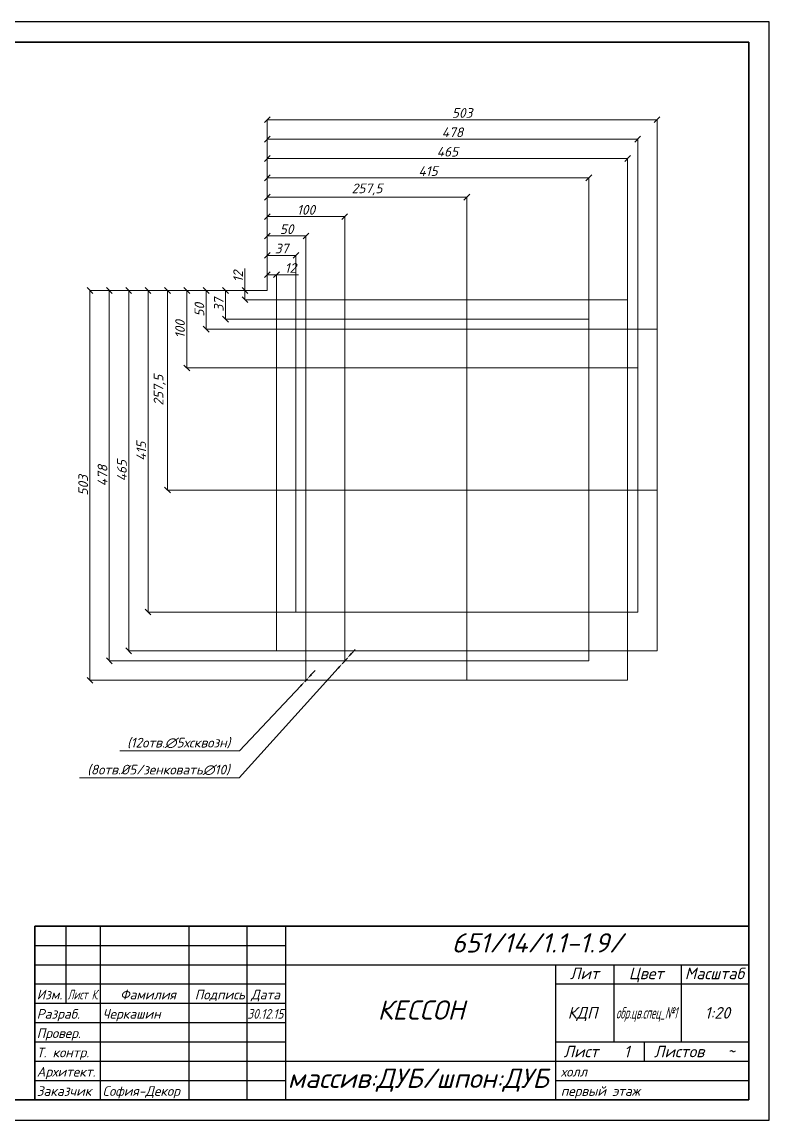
# Paper-space layout 'кессон' of a CAD drawing. Header units: millimetres. Extents: x -27 to 383, y -1179 to -896.
# Drawn here: x 190.3 to 383.1, y -1179 to -895.7 of the extents above; entities that cross this region are included whole.
import ezdxf
from ezdxf.enums import TextEntityAlignment as Align

# ---------------------------------------------------------------- set-up
doc = ezdxf.new("R2010")
doc.units = ezdxf.units.MM
doc.layers.add('служебный слой РАЗМЕРЫ', color=4, linetype='Continuous', lineweight=9)
doc.layers.add('служебный слой ШТАМП', color=4, linetype='Continuous')
doc.styles.add('ЕСКД', font='isocpeur.ttf', dxfattribs={"oblique": 15})
doc.dimstyles.new('ЕСКД', dxfattribs={"dimtxt": 2.5, "dimasz": 1.5, "dimexe": 0.05, "dimexo": 0, "dimgap": 0.5, "dimtad": 1, "dimdec": 1, "dimzin": 9, "dimtxsty": 'ЕСКД', "dimblk": 'OBLIQUE', "dimcen": -0.05, "dimclrd": 256, "dimclre": 256, "dimclrt": 256, "dimadec": 1, "dimazin": 0, "dimtfac": 1, "dimtdec": 1, "dimtmove": 0, "dimatfit": 3, "dimldrblk": 'DOTSMALL', "dimfxl": 1, "dimlwd": -1, "dimlwe": -1, "dimarcsym": 0})
doc.dimstyles.new('ЕСКД$3', dxfattribs={"dimtxt": 2.5, "dimasz": 1.5, "dimexe": 0.05, "dimexo": 0, "dimgap": 0.5, "dimtad": 1, "dimtoh": 1, "dimdec": 1, "dimzin": 9, "dimtxsty": 'ЕСКД', "dimblk": 'OBLIQUE', "dimcen": -0.05, "dimclrd": 256, "dimclre": 256, "dimclrt": 256, "dimadec": 1, "dimazin": 0, "dimtfac": 1, "dimtdec": 1, "dimtmove": 0, "dimatfit": 3, "dimldrblk": 'DOTSMALL', "dimfxl": 1, "dimlwd": -1, "dimlwe": -1, "dimarcsym": 0})

# ---------------------------------------------------------------- blocks, each defined once
blk = doc.blocks.new('_OBLIQUE')
at = {"color": 0, "linetype": 'ByBlock'}
blk.add_line((-0.5, -0.5), (0.5, 0.5), dxfattribs=at)
blk = doc.blocks.new('*D127')
at = {"layer": 'Defpoints', "color": 0, "transparency": 16777216}
for p in [(256.04, -960.92), (253.64, -964.97), (256.04, -1057.97)]:
    blk.add_point(p, dxfattribs=at)
at = {"layer": 'служебный слой РАЗМЕРЫ', "transparency": 16777216}
for p, q in [((253.64, -964.97), (253.64, -960.87)), ((253.64, -960.92), (256.04, -960.92)), ((256.04, -1057.97), (256.04, -960.87)), ((256.04, -960.92), (261.71, -960.92))]:
    blk.add_line(p, q, dxfattribs=at)
at = {"layer": 'служебный слой РАЗМЕРЫ', "transparency": 16777216, "xscale": 1.5, "yscale": 1.5, "zscale": 1.5, "rotation": 180}
blk.add_blockref('_OBLIQUE', (253.64, -960.92), dxfattribs=at)
at = {"layer": 'служебный слой РАЗМЕРЫ', "transparency": 16777216, "xscale": 1.5, "yscale": 1.5, "zscale": 1.5}
blk.add_blockref('_OBLIQUE', (256.04, -960.92), dxfattribs=at)
at = {"layer": 'служебный слой РАЗМЕРЫ', "transparency": 16777216, "insert": (259.63, -959.17), "char_height": 2.5, "attachment_point": 5, "style": 'ЕСКД'}
blk.add_mtext('12', dxfattribs=at)
blk = doc.blocks.new('_DotSmall')
at = {"color": 0, "linetype": 'ByBlock', "lineweight": -3, "const_width": 0.5}
blk.add_lwpolyline([(-0.0625, 0, 1), (0.0625, 0, 1)], format="xyb", close=True, dxfattribs=at)
blk = doc.blocks.new('*D128')
at = {"layer": 'Defpoints', "color": 0, "transparency": 16777216}
for p in [(261.04, -955.92), (253.64, -964.97), (261.04, -1047.97)]:
    blk.add_point(p, dxfattribs=at)
at = {"layer": 'служебный слой РАЗМЕРЫ', "transparency": 16777216}
for p, q in [((253.64, -964.97), (253.64, -955.87)), ((253.64, -955.92), (261.04, -955.92)), ((261.04, -1047.97), (261.04, -955.87))]:
    blk.add_line(p, q, dxfattribs=at)
at = {"layer": 'служебный слой РАЗМЕРЫ', "transparency": 16777216, "xscale": 1.5, "yscale": 1.5, "zscale": 1.5, "rotation": 180}
blk.add_blockref('_OBLIQUE', (253.64, -955.92), dxfattribs=at)
at = {"layer": 'служебный слой РАЗМЕРЫ', "transparency": 16777216, "xscale": 1.5, "yscale": 1.5, "zscale": 1.5}
blk.add_blockref('_OBLIQUE', (261.04, -955.92), dxfattribs=at)
at = {"layer": 'служебный слой РАЗМЕРЫ', "transparency": 16777216, "insert": (257.34, -954.17), "char_height": 2.5, "attachment_point": 5, "style": 'ЕСКД'}
blk.add_mtext('37', dxfattribs=at)
blk = doc.blocks.new('*D129')
at = {"layer": 'Defpoints', "color": 0, "transparency": 16777216}
for p in [(263.64, -950.92), (253.64, -964.97), (263.64, -1065.57)]:
    blk.add_point(p, dxfattribs=at)
at = {"layer": 'служебный слой РАЗМЕРЫ', "transparency": 16777216}
for p, q in [((253.64, -964.97), (253.64, -950.87)), ((253.64, -950.92), (263.64, -950.92)), ((263.64, -1065.57), (263.64, -950.87))]:
    blk.add_line(p, q, dxfattribs=at)
at = {"layer": 'служебный слой РАЗМЕРЫ', "transparency": 16777216, "xscale": 1.5, "yscale": 1.5, "zscale": 1.5, "rotation": 180}
blk.add_blockref('_OBLIQUE', (253.64, -950.92), dxfattribs=at)
at = {"layer": 'служебный слой РАЗМЕРЫ', "transparency": 16777216, "xscale": 1.5, "yscale": 1.5, "zscale": 1.5}
blk.add_blockref('_OBLIQUE', (263.64, -950.92), dxfattribs=at)
at = {"layer": 'служебный слой РАЗМЕРЫ', "transparency": 16777216, "insert": (258.64, -949.17), "char_height": 2.5, "attachment_point": 5, "style": 'ЕСКД'}
blk.add_mtext('50', dxfattribs=at)
blk = doc.blocks.new('*D130')
at = {"layer": 'Defpoints', "color": 0, "transparency": 16777216}
for p in [(273.64, -945.92), (253.64, -964.97), (273.64, -1060.57)]:
    blk.add_point(p, dxfattribs=at)
at = {"layer": 'служебный слой РАЗМЕРЫ', "transparency": 16777216}
for p, q in [((253.64, -964.97), (253.64, -945.87)), ((253.64, -945.92), (273.64, -945.92)), ((273.64, -1060.57), (273.64, -945.87))]:
    blk.add_line(p, q, dxfattribs=at)
at = {"layer": 'служебный слой РАЗМЕРЫ', "transparency": 16777216, "xscale": 1.5, "yscale": 1.5, "zscale": 1.5, "rotation": 180}
blk.add_blockref('_OBLIQUE', (253.64, -945.92), dxfattribs=at)
at = {"layer": 'служебный слой РАЗМЕРЫ', "transparency": 16777216, "xscale": 1.5, "yscale": 1.5, "zscale": 1.5}
blk.add_blockref('_OBLIQUE', (273.64, -945.92), dxfattribs=at)
at = {"layer": 'служебный слой РАЗМЕРЫ', "transparency": 16777216, "insert": (263.64, -944.17), "char_height": 2.5, "attachment_point": 5, "style": 'ЕСКД'}
blk.add_mtext('100', dxfattribs=at)
blk = doc.blocks.new('*D131')
at = {"layer": 'Defpoints', "color": 0, "transparency": 16777216}
for p in [(305.14, -940.92), (253.64, -964.97), (305.14, -1065.57)]:
    blk.add_point(p, dxfattribs=at)
at = {"layer": 'служебный слой РАЗМЕРЫ', "transparency": 16777216}
for p, q in [((253.64, -964.97), (253.64, -940.87)), ((253.64, -940.92), (305.14, -940.92)), ((305.14, -1065.57), (305.14, -940.87))]:
    blk.add_line(p, q, dxfattribs=at)
at = {"layer": 'служебный слой РАЗМЕРЫ', "transparency": 16777216, "xscale": 1.5, "yscale": 1.5, "zscale": 1.5, "rotation": 180}
blk.add_blockref('_OBLIQUE', (253.64, -940.92), dxfattribs=at)
at = {"layer": 'служебный слой РАЗМЕРЫ', "transparency": 16777216, "xscale": 1.5, "yscale": 1.5, "zscale": 1.5}
blk.add_blockref('_OBLIQUE', (305.14, -940.92), dxfattribs=at)
at = {"layer": 'служебный слой РАЗМЕРЫ', "transparency": 16777216, "insert": (279.39, -938.92), "char_height": 2.5, "attachment_point": 5, "style": 'ЕСКД'}
blk.add_mtext('257,5', dxfattribs=at)
blk = doc.blocks.new('*D132')
at = {"layer": 'Defpoints', "color": 0, "transparency": 16777216}
for p in [(336.64, -935.92), (253.64, -964.97), (336.64, -1060.57)]:
    blk.add_point(p, dxfattribs=at)
at = {"layer": 'служебный слой РАЗМЕРЫ', "transparency": 16777216}
for p, q in [((253.64, -964.97), (253.64, -935.87)), ((253.64, -935.92), (336.64, -935.92)), ((336.64, -1060.57), (336.64, -935.87))]:
    blk.add_line(p, q, dxfattribs=at)
at = {"layer": 'служебный слой РАЗМЕРЫ', "transparency": 16777216, "xscale": 1.5, "yscale": 1.5, "zscale": 1.5, "rotation": 180}
blk.add_blockref('_OBLIQUE', (253.64, -935.92), dxfattribs=at)
at = {"layer": 'служебный слой РАЗМЕРЫ', "transparency": 16777216, "xscale": 1.5, "yscale": 1.5, "zscale": 1.5}
blk.add_blockref('_OBLIQUE', (336.64, -935.92), dxfattribs=at)
at = {"layer": 'служебный слой РАЗМЕРЫ', "transparency": 16777216, "insert": (295.14, -934.17), "char_height": 2.5, "attachment_point": 5, "style": 'ЕСКД'}
blk.add_mtext('415', dxfattribs=at)
blk = doc.blocks.new('*D133')
at = {"layer": 'Defpoints', "color": 0, "transparency": 16777216}
for p in [(346.64, -930.92), (253.64, -964.97), (346.64, -1065.57)]:
    blk.add_point(p, dxfattribs=at)
at = {"layer": 'служебный слой РАЗМЕРЫ', "transparency": 16777216}
for p, q in [((253.64, -964.97), (253.64, -930.87)), ((253.64, -930.92), (346.64, -930.92)), ((346.64, -1065.57), (346.64, -930.87))]:
    blk.add_line(p, q, dxfattribs=at)
at = {"layer": 'служебный слой РАЗМЕРЫ', "transparency": 16777216, "xscale": 1.5, "yscale": 1.5, "zscale": 1.5, "rotation": 180}
blk.add_blockref('_OBLIQUE', (253.64, -930.92), dxfattribs=at)
at = {"layer": 'служебный слой РАЗМЕРЫ', "transparency": 16777216, "xscale": 1.5, "yscale": 1.5, "zscale": 1.5}
blk.add_blockref('_OBLIQUE', (346.64, -930.92), dxfattribs=at)
at = {"layer": 'служебный слой РАЗМЕРЫ', "transparency": 16777216, "insert": (300.14, -929.17), "char_height": 2.5, "attachment_point": 5, "style": 'ЕСКД'}
blk.add_mtext('465', dxfattribs=at)
blk = doc.blocks.new('*D134')
at = {"layer": 'Defpoints', "color": 0, "transparency": 16777216}
for p in [(349.24, -925.92), (253.64, -964.97), (349.24, -1047.97)]:
    blk.add_point(p, dxfattribs=at)
at = {"layer": 'служебный слой РАЗМЕРЫ', "transparency": 16777216}
for p, q in [((253.64, -964.97), (253.64, -925.87)), ((253.64, -925.92), (349.24, -925.92)), ((349.24, -1047.97), (349.24, -925.87))]:
    blk.add_line(p, q, dxfattribs=at)
at = {"layer": 'служебный слой РАЗМЕРЫ', "transparency": 16777216, "xscale": 1.5, "yscale": 1.5, "zscale": 1.5, "rotation": 180}
blk.add_blockref('_OBLIQUE', (253.64, -925.92), dxfattribs=at)
at = {"layer": 'служебный слой РАЗМЕРЫ', "transparency": 16777216, "xscale": 1.5, "yscale": 1.5, "zscale": 1.5}
blk.add_blockref('_OBLIQUE', (349.24, -925.92), dxfattribs=at)
at = {"layer": 'служебный слой РАЗМЕРЫ', "transparency": 16777216, "insert": (301.44, -924.17), "char_height": 2.5, "attachment_point": 5, "style": 'ЕСКД'}
blk.add_mtext('478', dxfattribs=at)
blk = doc.blocks.new('*D135')
at = {"layer": 'Defpoints', "color": 0, "transparency": 16777216}
for p in [(354.24, -920.92), (253.64, -964.97), (354.24, -1057.97)]:
    blk.add_point(p, dxfattribs=at)
at = {"layer": 'служебный слой РАЗМЕРЫ', "transparency": 16777216}
for p, q in [((253.64, -964.97), (253.64, -920.87)), ((354.24, -1057.97), (354.24, -920.87)), ((253.64, -920.92), (354.24, -920.92))]:
    blk.add_line(p, q, dxfattribs=at)
at = {"layer": 'служебный слой РАЗМЕРЫ', "transparency": 16777216, "xscale": 1.5, "yscale": 1.5, "zscale": 1.5, "rotation": 180}
blk.add_blockref('_OBLIQUE', (253.64, -920.92), dxfattribs=at)
at = {"layer": 'служебный слой РАЗМЕРЫ', "transparency": 16777216, "xscale": 1.5, "yscale": 1.5, "zscale": 1.5}
blk.add_blockref('_OBLIQUE', (354.24, -920.92), dxfattribs=at)
at = {"layer": 'служебный слой РАЗМЕРЫ', "transparency": 16777216, "insert": (303.94, -919.17), "char_height": 2.5, "attachment_point": 5, "style": 'ЕСКД'}
blk.add_mtext('503', dxfattribs=at)
blk = doc.blocks.new('*D136')
at = {"layer": 'Defpoints', "color": 0, "transparency": 16777216}
for p in [(247.88, -964.97), (253.64, -964.97), (346.64, -967.37)]:
    blk.add_point(p, dxfattribs=at)
at = {"layer": 'служебный слой РАЗМЕРЫ', "transparency": 16777216}
for p, q in [((247.88, -964.97), (247.88, -959.3)), ((253.64, -964.97), (247.83, -964.97)), ((247.88, -967.37), (247.88, -964.97)), ((346.64, -967.37), (247.83, -967.37))]:
    blk.add_line(p, q, dxfattribs=at)
at = {"layer": 'служебный слой РАЗМЕРЫ', "transparency": 16777216, "xscale": 1.5, "yscale": 1.5, "zscale": 1.5}
for p, rotation in [((247.88, -964.97), 90), ((247.88, -967.37), 270)]:
    blk.add_blockref('_OBLIQUE', p, dxfattribs=dict(at, rotation=rotation))
at = {"layer": 'служебный слой РАЗМЕРЫ', "transparency": 16777216, "insert": (246.13, -961.38), "char_height": 2.5, "attachment_point": 5, "rotation": 90, "style": 'ЕСКД'}
blk.add_mtext('12', dxfattribs=at)
blk = doc.blocks.new('*D137')
at = {"layer": 'Defpoints', "color": 0, "transparency": 16777216}
for p in [(253.64, -964.97), (242.88, -972.37), (336.64, -972.37)]:
    blk.add_point(p, dxfattribs=at)
at = {"layer": 'служебный слой РАЗМЕРЫ', "transparency": 16777216}
for p, q in [((253.64, -964.97), (242.83, -964.97)), ((242.88, -964.97), (242.88, -972.37)), ((336.64, -972.37), (242.83, -972.37))]:
    blk.add_line(p, q, dxfattribs=at)
at = {"layer": 'служебный слой РАЗМЕРЫ', "transparency": 16777216, "xscale": 1.5, "yscale": 1.5, "zscale": 1.5}
for p, rotation in [((242.88, -964.97), 90), ((242.88, -972.37), 270)]:
    blk.add_blockref('_OBLIQUE', p, dxfattribs=dict(at, rotation=rotation))
at = {"layer": 'служебный слой РАЗМЕРЫ', "transparency": 16777216, "insert": (241.13, -968.67), "char_height": 2.5, "attachment_point": 5, "rotation": 90, "style": 'ЕСКД'}
blk.add_mtext('37', dxfattribs=at)
blk = doc.blocks.new('*D138')
at = {"layer": 'Defpoints', "color": 0, "transparency": 16777216}
for p in [(253.64, -964.97), (237.88, -974.97), (354.24, -974.97)]:
    blk.add_point(p, dxfattribs=at)
at = {"layer": 'служебный слой РАЗМЕРЫ', "transparency": 16777216}
for p, q in [((253.64, -964.97), (237.83, -964.97)), ((237.88, -964.97), (237.88, -974.97)), ((354.24, -974.97), (237.83, -974.97))]:
    blk.add_line(p, q, dxfattribs=at)
at = {"layer": 'служебный слой РАЗМЕРЫ', "transparency": 16777216, "xscale": 1.5, "yscale": 1.5, "zscale": 1.5}
for p, rotation in [((237.88, -964.97), 90), ((237.88, -974.97), 270)]:
    blk.add_blockref('_OBLIQUE', p, dxfattribs=dict(at, rotation=rotation))
at = {"layer": 'служебный слой РАЗМЕРЫ', "transparency": 16777216, "insert": (236.13, -969.97), "char_height": 2.5, "attachment_point": 5, "rotation": 90, "style": 'ЕСКД'}
blk.add_mtext('50', dxfattribs=at)
blk = doc.blocks.new('*D139')
at = {"layer": 'Defpoints', "color": 0, "transparency": 16777216}
for p in [(253.64, -964.97), (232.88, -984.97), (349.24, -984.97)]:
    blk.add_point(p, dxfattribs=at)
at = {"layer": 'служебный слой РАЗМЕРЫ', "transparency": 16777216}
for p, q in [((253.64, -964.97), (232.83, -964.97)), ((232.88, -964.97), (232.88, -984.97)), ((349.24, -984.97), (232.83, -984.97))]:
    blk.add_line(p, q, dxfattribs=at)
at = {"layer": 'служебный слой РАЗМЕРЫ', "transparency": 16777216, "xscale": 1.5, "yscale": 1.5, "zscale": 1.5}
for p, rotation in [((232.88, -964.97), 90), ((232.88, -984.97), 270)]:
    blk.add_blockref('_OBLIQUE', p, dxfattribs=dict(at, rotation=rotation))
at = {"layer": 'служебный слой РАЗМЕРЫ', "transparency": 16777216, "insert": (231.13, -974.97), "char_height": 2.5, "attachment_point": 5, "rotation": 90, "style": 'ЕСКД'}
blk.add_mtext('100', dxfattribs=at)
blk = doc.blocks.new('*D140')
at = {"layer": 'Defpoints', "color": 0, "transparency": 16777216}
for p in [(253.64, -964.97), (227.88, -1016.47), (354.24, -1016.47)]:
    blk.add_point(p, dxfattribs=at)
at = {"layer": 'служебный слой РАЗМЕРЫ', "transparency": 16777216}
for p, q in [((253.64, -964.97), (227.83, -964.97)), ((227.88, -964.97), (227.88, -1016.47)), ((354.24, -1016.47), (227.83, -1016.47))]:
    blk.add_line(p, q, dxfattribs=at)
at = {"layer": 'служебный слой РАЗМЕРЫ', "transparency": 16777216, "xscale": 1.5, "yscale": 1.5, "zscale": 1.5}
for p, rotation in [((227.88, -964.97), 90), ((227.88, -1016.47), 270)]:
    blk.add_blockref('_OBLIQUE', p, dxfattribs=dict(at, rotation=rotation))
at = {"layer": 'служебный слой РАЗМЕРЫ', "transparency": 16777216, "insert": (225.88, -990.72), "char_height": 2.5, "attachment_point": 5, "rotation": 90, "style": 'ЕСКД'}
blk.add_mtext('257,5', dxfattribs=at)
blk = doc.blocks.new('*D141')
at = {"layer": 'Defpoints', "color": 0, "transparency": 16777216}
for p in [(253.64, -964.97), (222.88, -1047.97), (349.24, -1047.97)]:
    blk.add_point(p, dxfattribs=at)
at = {"layer": 'служебный слой РАЗМЕРЫ', "transparency": 16777216}
for p, q in [((253.64, -964.97), (222.83, -964.97)), ((222.88, -964.97), (222.88, -1047.97)), ((349.24, -1047.97), (222.83, -1047.97))]:
    blk.add_line(p, q, dxfattribs=at)
at = {"layer": 'служебный слой РАЗМЕРЫ', "transparency": 16777216, "xscale": 1.5, "yscale": 1.5, "zscale": 1.5}
for p, rotation in [((222.88, -964.97), 90), ((222.88, -1047.97), 270)]:
    blk.add_blockref('_OBLIQUE', p, dxfattribs=dict(at, rotation=rotation))
at = {"layer": 'служебный слой РАЗМЕРЫ', "transparency": 16777216, "insert": (221.13, -1006.47), "char_height": 2.5, "attachment_point": 5, "rotation": 90, "style": 'ЕСКД'}
blk.add_mtext('415', dxfattribs=at)
blk = doc.blocks.new('*D142')
at = {"layer": 'Defpoints', "color": 0, "transparency": 16777216}
for p in [(253.64, -964.97), (217.88, -1057.97), (354.24, -1057.97)]:
    blk.add_point(p, dxfattribs=at)
at = {"layer": 'служебный слой РАЗМЕРЫ', "transparency": 16777216}
for p, q in [((253.64, -964.97), (217.83, -964.97)), ((217.88, -964.97), (217.88, -1057.97)), ((354.24, -1057.97), (217.83, -1057.97))]:
    blk.add_line(p, q, dxfattribs=at)
at = {"layer": 'служебный слой РАЗМЕРЫ', "transparency": 16777216, "xscale": 1.5, "yscale": 1.5, "zscale": 1.5}
for p, rotation in [((217.88, -964.97), 90), ((217.88, -1057.97), 270)]:
    blk.add_blockref('_OBLIQUE', p, dxfattribs=dict(at, rotation=rotation))
at = {"layer": 'служебный слой РАЗМЕРЫ', "transparency": 16777216, "insert": (216.13, -1011.47), "char_height": 2.5, "attachment_point": 5, "rotation": 90, "style": 'ЕСКД'}
blk.add_mtext('465', dxfattribs=at)
blk = doc.blocks.new('*D143')
at = {"layer": 'Defpoints', "color": 0, "transparency": 16777216}
for p in [(253.64, -964.97), (212.88, -1060.57), (336.64, -1060.57)]:
    blk.add_point(p, dxfattribs=at)
at = {"layer": 'служебный слой РАЗМЕРЫ', "transparency": 16777216}
for p, q in [((253.64, -964.97), (212.83, -964.97)), ((212.88, -964.97), (212.88, -1060.57)), ((336.64, -1060.57), (212.83, -1060.57))]:
    blk.add_line(p, q, dxfattribs=at)
at = {"layer": 'служебный слой РАЗМЕРЫ', "transparency": 16777216, "xscale": 1.5, "yscale": 1.5, "zscale": 1.5}
for p, rotation in [((212.88, -964.97), 90), ((212.88, -1060.57), 270)]:
    blk.add_blockref('_OBLIQUE', p, dxfattribs=dict(at, rotation=rotation))
at = {"layer": 'служебный слой РАЗМЕРЫ', "transparency": 16777216, "insert": (211.13, -1012.77), "char_height": 2.5, "attachment_point": 5, "rotation": 90, "style": 'ЕСКД'}
blk.add_mtext('478', dxfattribs=at)
blk = doc.blocks.new('*D144')
at = {"layer": 'Defpoints', "color": 0, "transparency": 16777216}
for p in [(253.64, -964.97), (207.88, -1065.57), (346.64, -1065.57)]:
    blk.add_point(p, dxfattribs=at)
at = {"layer": 'служебный слой РАЗМЕРЫ', "transparency": 16777216}
for p, q in [((253.64, -964.97), (207.83, -964.97)), ((207.88, -964.97), (207.88, -1065.57)), ((346.64, -1065.57), (207.83, -1065.57))]:
    blk.add_line(p, q, dxfattribs=at)
at = {"layer": 'служебный слой РАЗМЕРЫ', "transparency": 16777216, "xscale": 1.5, "yscale": 1.5, "zscale": 1.5}
for p, rotation in [((207.88, -964.97), 90), ((207.88, -1065.57), 270)]:
    blk.add_blockref('_OBLIQUE', p, dxfattribs=dict(at, rotation=rotation))
at = {"layer": 'служебный слой РАЗМЕРЫ', "transparency": 16777216, "insert": (206.13, -1015.27), "char_height": 2.5, "attachment_point": 5, "rotation": 90, "style": 'ЕСКД'}
blk.add_mtext('503', dxfattribs=at)
blk = doc.blocks.new('*D157')
at = {"layer": 'Defpoints', "color": 0, "transparency": 16777216}
for p in [(263.99, -1065.2), (263.3, -1065.93)]:
    blk.add_point(p, dxfattribs=at)
at = {"layer": 'служебный слой РАЗМЕРЫ', "transparency": 16777216}
for p, q in [((263.99, -1065.2), (263.3, -1065.93)), ((265.01, -1064.11), (266.04, -1063.02)), ((246.49, -1083.79), (262.27, -1067.02)), ((215.57, -1083.79), (246.49, -1083.79))]:
    blk.add_line(p, q, dxfattribs=at)
for points in [[(264.83, -1063.94), (265.2, -1064.28), (263.99, -1065.2)], [(262.09, -1066.85), (262.45, -1067.2), (263.3, -1065.93)]]:
    blk.add_solid(points, dxfattribs=at)
at = {"layer": 'служебный слой РАЗМЕРЫ', "transparency": 16777216, "insert": (230.78, -1081.79), "char_height": 2.5, "attachment_point": 5, "style": 'ЕСКД'}
blk.add_mtext('(12отв.∅5хсквозн)', dxfattribs=at)
blk = doc.blocks.new('*D158')
at = {"layer": 'Defpoints', "color": 0, "transparency": 16777216}
for p in [(272.97, -1061.31), (274.31, -1059.83)]:
    blk.add_point(p, dxfattribs=at)
at = {"layer": 'служебный слой РАЗМЕРЫ', "transparency": 16777216}
for p, q in [((275.32, -1058.71), (276.32, -1057.6)), ((246.39, -1090.75), (271.97, -1062.42)), ((274.31, -1059.83), (272.97, -1061.31)), ((205.22, -1090.75), (246.39, -1090.75))]:
    blk.add_line(p, q, dxfattribs=at)
for points in [[(275.13, -1058.54), (275.5, -1058.88), (274.31, -1059.83)], [(271.78, -1062.26), (272.15, -1062.59), (272.97, -1061.31)]]:
    blk.add_solid(points, dxfattribs=at)
at = {"layer": 'служебный слой РАЗМЕРЫ', "transparency": 16777216, "insert": (225.56, -1088.75), "char_height": 2.5, "attachment_point": 5, "style": 'ЕСКД'}
blk.add_mtext('(8отв.%%C5/зенковать∅10)', dxfattribs=at)

psp = doc.layouts.new('кессон')

# ---------------------------------------------------------------- linework, layer by layer
at = {"layer": 'служебный слой ШТАМП', "lineweight": 35}
for p, q in [((193.684, -1173.809), (193.684, -1128.999)), ((193.684, -1128.999), (377.9, -1128.999))]:
    psp.add_line(p, q, dxfattribs=at)
at = {"layer": 'служебный слой ШТАМП', "lineweight": -3}
for p, q in [((201.65, -1128.999), (201.65, -1148.915)), ((210.612, -1173.809), (210.612, -1128.999)), ((233.514, -1173.809), (233.514, -1128.999)), ((248.451, -1173.809), (248.451, -1128.999)), ((258.408, -1173.809), (258.408, -1128.999)), ((193.684, -1133.978), (258.408, -1133.978)), ((193.684, -1138.957), (377.9, -1138.957)), ((328.112, -1173.809), (328.112, -1138.957)), ((343.048, -1138.957), (343.048, -1158.872)), ((360.474, -1138.957), (360.474, -1158.872)), ((193.684, -1143.936), (258.408, -1143.936)), ((328.112, -1143.936), (377.9, -1143.936)), ((193.684, -1148.915), (258.408, -1148.915)), ((193.684, -1153.893), (258.408, -1153.893)), ((193.684, -1158.872), (258.408, -1158.872)), ((328.112, -1158.872), (377.9, -1158.872)), ((351.015, -1163.851), (351.015, -1158.872)), ((193.684, -1163.851), (377.9, -1163.851)), ((193.684, -1168.83), (258.408, -1168.83)), ((328.112, -1168.83), (377.9, -1168.83))]:
    psp.add_line(p, q, dxfattribs=at)
at = {"layer": 'служебный слой ШТАМП'}
psp.add_lwpolyline([(-26.793, -1179.05), (383.141, -1179.05), (383.141, -895.691), (-26.793, -895.691)], close=True, dxfattribs=at)
at = {"layer": 'служебный слой ШТАМП', "lineweight": 35}
psp.add_lwpolyline([(-6.83, -1173.809), (377.9, -1173.809), (377.9, -900.932), (-6.83, -900.932)], close=True, dxfattribs=at)

# ---------------------------------------------------------------- texts
at = {"layer": 'служебный слой ШТАМП', "lineweight": -3, "style": 'ЕСКД', "oblique": 15}
for s, height, p in [('651/14/1.1-1.9/', 4.97882, (301.251, -1135.825)), ('Лит', 2.9873, (331.742, -1142.714)), ('Цвет', 2.9873, (346.963, -1142.714)), ('Изм.', 2.4894, (194.14, -1147.919)), ('Фамилия', 2.4894, (215.66, -1147.919)), ('Подпись', 2.4894, (234.939, -1147.919)), ('Дата', 2.4894, (249.447, -1147.919)), ('Разраб.', 2.4894, (194.14, -1152.898)), ('Черкашин', 2.4894, (211.144, -1152.898)), ('КЕССОН', 4.9788, (282.147, -1153.15)), ('КДП', 2.9873, (331.185, -1152.879)), ('1:20', 2.9873, (366.543, -1152.879)), ('Провер.', 2.4894, (194.14, -1157.876)), ('Т. контр.', 2.4894, (194.14, -1162.855)), ('Лист', 2.9873, (330.104, -1162.855)), ('Листов', 2.9873, (353.439, -1162.855)), ('Архитект.', 2.4894, (194.14, -1167.834)), ('холл', 2.4894, (329.406, -1167.834)), ('Заказчик', 2.4894, (194.14, -1172.813)), ('София-Декор', 2.48941, (211.144, -1172.813)), ('первый этаж', 2.48941, (329.406, -1172.813))]:
    psp.add_text(s, height=height, dxfattribs=at).set_placement(p)
for s, height, width, p, p2 in [('Масштаб', 2.9873, 0.914528, (361.405, -1142.714), (376.704, -1142.714)), ('Лист К.', 2.4894, 0.68412, (202.106, -1147.919), (210.11, -1147.919)), ('30.12.15', 2.4894, 0.847416, (248.52, -1152.898), (257.802, -1152.898)), ('обр.цв.спец_№1', 2.98729, 0.548685, (343.649, -1152.879), (359.385, -1152.879)), ('массив:ДУБ/шпон:ДУБ', 4.97882, 1.001524, (258.918, -1170.759), (326.235, -1170.759))]:
    psp.add_text(s, height=height, dxfattribs=dict(at, width=width)).set_placement(p, p2, align=Align.FIT)
for s, p in [('1', (346.431, -1159.883)), ('~', (373.317, -1159.883))]:
    psp.add_text(s, height=2.987, dxfattribs=at).set_placement(p, align=Align.TOP_CENTER)

# ---------------------------------------------------------------- dimensions: what is measured, and where the dimension line sits
at = {"layer": 'служебный слой РАЗМЕРЫ'}
for base, p1, p2, angle, picture, middle in [((354.242, -920.922), (253.642, -964.968), (354.242, -1057.968), 180, '*D135', (303.942, -919.172)), ((349.242, -925.922), (253.642, -964.968), (349.242, -1047.968), 180, '*D134', (301.442, -924.172)), ((346.642, -930.922), (253.642, -964.968), (346.642, -1065.568), 180, '*D133', (300.142, -929.172)), ((336.642, -935.922), (253.642, -964.968), (336.642, -1060.568), 180, '*D132', (295.142, -934.172)), ((305.142, -940.922), (253.642, -964.968), (305.142, -1065.568), 180, '*D131', (279.392, -938.922)), ((273.642, -945.922), (253.642, -964.968), (273.642, -1060.568), 180, '*D130', (263.642, -944.172)), ((263.642, -950.922), (253.642, -964.968), (263.642, -1065.568), 180, '*D129', (258.642, -949.172)), ((261.042, -955.922), (253.642, -964.968), (261.042, -1047.968), 180, '*D128', (257.342, -954.172)), ((256.042, -960.922), (253.642, -964.968), (256.042, -1057.968), 180, '*D127', (259.627, -959.172)), ((247.878, -964.968), (346.642, -967.368), (253.642, -964.968), 270, '*D136', (246.128, -961.383)), ((207.878, -1065.568), (253.642, -964.968), (346.642, -1065.568), 270, '*D144', (206.128, -1015.268)), ((212.878, -1060.568), (253.642, -964.968), (336.642, -1060.568), 270, '*D143', (211.128, -1012.768)), ((217.878, -1057.968), (253.642, -964.968), (354.242, -1057.968), 270, '*D142', (216.128, -1011.468)), ((222.878, -1047.968), (253.642, -964.968), (349.242, -1047.968), 270, '*D141', (221.128, -1006.468)), ((227.878, -1016.468), (253.642, -964.968), (354.242, -1016.468), 270, '*D140', (225.878, -990.718)), ((232.878, -984.968), (253.642, -964.968), (349.242, -984.968), 270, '*D139', (231.128, -974.968)), ((237.878, -974.968), (253.642, -964.968), (354.242, -974.968), 270, '*D138', (236.128, -969.968)), ((242.878, -972.368), (253.642, -964.968), (336.642, -972.368), 270, '*D137', (241.128, -968.668))]:
    dim = psp.add_linear_dim(base=base, p1=p1, p2=p2, angle=angle, dimstyle='ЕСКД', override={"dimlfac": -5}, dxfattribs=at)
    dim.commit()
    dim.dimension.update_dxf_attribs({"geometry": picture, "text_midpoint": middle})
for p1, p2, text, picture, middle in [((274.313, -1059.826), (272.972, -1061.31), '(8отв.%%C5/зенковать<>)', '*D158', (225.557, -1090.749)), ((263.985, -1065.204), (263.3, -1065.932), '(12отв.<>хсквозн)', '*D157', (230.779, -1083.786))]:
    dim = psp.add_diameter_dim_2p(p1=p1, p2=p2, text=text, dimstyle='ЕСКД$3', override={"dimlfac": -5, "dimsah": 1}, dxfattribs=at)
    dim.commit()
    dim.dimension.update_dxf_attribs({"geometry": picture, "text_midpoint": middle, "dimtype": 163})

doc.saveas('drawing.dxf')
